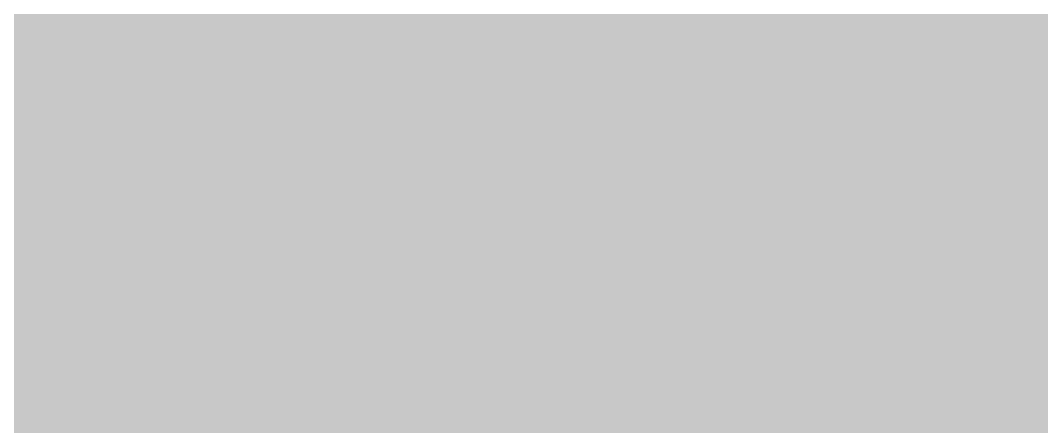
# Model space of a CAD drawing. Header units: centimetres. Extents: x -25730 to 141948, y -56453 to 27066.
# Drawn here: x 47001.884 to 47006.233, y -33045.621 to -33043.893 of the extents above; entities that cross this region are included whole.
import ezdxf

# ---------------------------------------------------------------- set-up
doc = ezdxf.new("R2010")
doc.units = ezdxf.units.CM
doc.layers.add('Pemukiman', color=250, linetype='Continuous', transparency=0.8)
doc.layers.add('Rel Kereta', color=230, linetype='Continuous', transparency=0.8)

msp = doc.modelspace()

# ---------------------------------------------------------------- hatches: boundary and pattern name
at = {"layer": 'Pemukiman', "true_color": 0x58ba48}
h = msp.add_hatch(color=85, dxfattribs=at)
h.dxf.hatch_style = 1
h.paths.add_polyline_path([(62897.3481, -44246.1728), (70937.5256, -42878.366), (70848.827, -42356.9821), (70810.6731, -42347.2571), (70747.617, -42300.086), (70707.4124, -42232.375), (70696.18, -42154.4326), (70745.1283, -41235.6364, -0.321038), (13853.7919, -23872.4363), (13557.7786, -25322.4796, 0.277679)])
at = {"layer": 'Pemukiman', "true_color": 0x8cd86b}
h = msp.add_hatch(color=73, dxfattribs=at)
h.dxf.hatch_style = 1
h.paths.add_polyline_path([(52241.9293, -33055.78), (47000.4087, -33042.9767), (46997.6871, -33082.9159), (46890.9117, -34649.8443), (46094.584, -35505.7414), (42099.4675, -36366.24), (42384.4154, -40053.603), (38881.1271, -39926.3628), (37145.4138, -39452.6309), (36777.6381, -36779.0068), (31522.2928, -37186.6169), (31452.9354, -37643.4204), (31399.4646, -38428.1039, 0.098362), (50580.6897, -43766.5089)])
at = {"layer": 'Rel Kereta', "true_color": 0x928178, "transparency": 33554687}
h = msp.add_hatch(color=252, dxfattribs=at)
h.dxf.hatch_style = 1
h.paths.add_polyline_path([(63159.0949, -45722.4825), (85288.625, -42435.8759), (85312.3008, -42028.1519), (63089.2958, -45328.7999, -0.317213), (8462.8485, -19686.9878), (189.1179, 938.1085), (-222.0348, 969.4965), (-254.4085, 969.852), (8101.8098, -19860.8732, 0.317358)])
at = {"layer": 'Rel Kereta', "true_color": 0x606161, "transparency": 33554687}
h = msp.add_hatch(color=251, dxfattribs=at)
h.dxf.hatch_style = 1
h.paths.add_polyline_path([(85312.3008, -42028.1519), (85382.0724, -40826.6053), (62965.7733, -44640.099, -0.309326), (9822.6881, -20618.2505), (9122.3607, -19451.7261), (978.0296, 850.7978), (797.2939, 891.6794), (189.1179, 938.1085), (8462.8485, -19686.9878, 0.317213), (63089.2958, -45328.7999)])
at = {"layer": 'Rel Kereta', "true_color": 0x928178, "transparency": 33554687}
h = msp.add_hatch(color=252, dxfattribs=at)
h.dxf.hatch_style = 1
h.paths.add_polyline_path([(1956.9637, 629.3673), (978.0296, 850.7978), (9122.3607, -19451.7261), (9822.6881, -20618.2505, 0.309326), (62965.7733, -44640.099), (85382.0724, -40826.6053), (85405.8579, -40416.9922), (62897.3481, -44246.1728, -0.271381), (14307.5775, -26260.0712, -0.254556), (14227.8561, -26163.3327, -0.367917), (14025.8963, -25913.1026, -0.032827), (10164.7477, -20411.239, -0.154532), (9698.5185, -19999.203), (9403.9016, -19269.1536)])

# ---------------------------------------------------------------- linework, layer by layer
at = {"layer": 'Pemukiman'}
msp.add_arc((54427.0364, 7182.5339), 51094.0245, 217.43062924, 288.62505821, dxfattribs=at)
at = {"layer": 'Rel Kereta', "color": 18, "true_color": 0x000000}
for centre, radius, start, end in [((53951.2355, 6211.8581), 52344.4703, 209.65505395, 280.05395376), ((53951.2239, 6211.7705), 52744.2084, 209.62507852, 280.05398278), ((53951.2355, 6211.8581), 51244.9589, 211.29955563, 280.05395376), ((53951.2355, 6211.8581), 51644.7812, 211.29955563, 280.05395376)]:
    msp.add_arc(centre, radius, start, end, dxfattribs=at)

doc.saveas('drawing.dxf')
